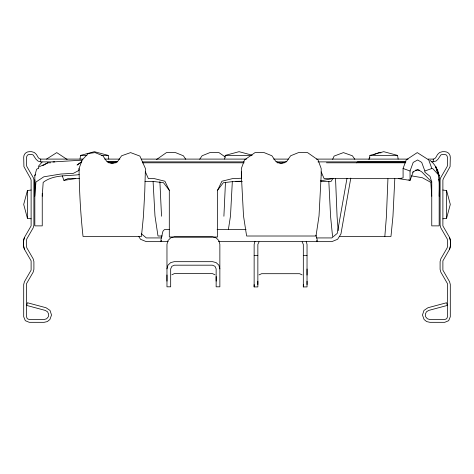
<?xml version="1.0" encoding="UTF-8"?>
<svg xmlns="http://www.w3.org/2000/svg" width="474" height="474" viewBox="0 0 474 474"><rect width="100%" height="100%" fill="white"/><g stroke="black" fill="none" stroke-linecap="round" stroke-linejoin="round"><path stroke-width="0.71" d="M79.051 168.548C79.33 191.229 80.556 213.916 83.033 236.467L141.442 236.467L143.432 216.304L144.76 191.656L145.423 168.548L139.895 156.088L130.599 152.61L121.611 155.78L117.558 161.598L112.083 163.69L106.899 161.587L102.852 155.756L95.078 152.61L88.265 153.517L82.192 159.951L79.051 168.548L79.051 170.367L73.352 173.354L60.796 174.035L43.833 176.802L35.929 182.028L34.827 196.195L34.869 179.907M166.967 281.129L166.967 274.956M216.144 281.129L216.144 268.882L214.971 266.299L212.435 265.185L174.391 265.185L171.855 266.299L170.681 268.882L170.681 286.817L166.967 286.817L166.967 244.3L167.962 240.591L170.681 237.871L173.478 237.089M259.029 241.87L257.856 244.406L257.856 286.924L254.141 286.924L254.141 284.596M257.856 284.596L257.856 281.236M306.204 241.313L307.034 244.406L307.034 286.924L303.319 286.924L303.319 284.596M307.034 284.596L307.034 281.236M307.034 275.062L307.034 268.989M439.173 196.195C439.392 184.137 441.039 168.294 429.871 160.242M387.933 178.775L386.405 216.636L384.835 236.467M394.806 178.698L392.958 216.304L390.967 236.467L339.366 236.467M225.464 182.407L223.9 216.239M232.331 181.583L230.494 215.907L228.385 229.546M42.245 196.195L43.181 182.366C53.556 174.462 67.041 176.221 79.176 174.628M79.987 159.098L80.574 155.389L94.391 151.68L108.208 155.389L108.801 159.098M224.658 159.098L225.251 155.389L239.068 151.68L252.192 155.199M369.329 159.098L369.921 155.389L383.739 151.68L397.556 155.389L398.148 159.098M346.992 178.289L337.287 233.332L331.806 237.93L316.585 237.93M350.79 178.1L340.936 233.978L337.606 239.281L331.806 241.651L218.425 241.651M166.967 268.882L167.962 265.185L170.681 262.614L174.183 261.684L212.642 261.684L216.144 262.614L218.864 265.185L219.859 268.882M31.118 190.009L27.409 190.601L23.7 204.418L27.409 218.236L31.118 218.828M42.245 193.279L42.245 225.873L34.827 225.873L34.827 175.795L36.569 169.301L38.441 168.217M254.971 241.313L254.141 244.406L254.141 286.924M442.882 218.828L446.591 218.236L450.3 204.418L446.591 190.601L442.882 190.009M161.367 240.407L160.917 241.651L161.024 239.263L162.949 231.223L164.419 229.594L169.538 229.594M413.233 171.837L410.069 180.381L398.782 178.651L403.096 177.886L403.078 168.483L406.242 159.868L417.25 152.61L428.68 159.874L431.838 168.489L432.952 168.821L438.557 174.953M408.754 179.806L410.069 180.381L410.046 171.001L413.215 162.386L417.677 159.963L421.706 162.386L424.864 171.007L424.864 172.181L430.013 176.346L431.755 182.028L421.724 171.831L417.695 169.431L412.534 172.21M332.647 159.365L334.105 156.088L343.401 152.61L352.389 155.78L354.819 159.27M34.827 175.795L35.414 174.527M38.358 168.193L38.945 166.925L47.815 162.807L50.742 162.807M145.423 171.884L148.374 178.651L154.447 178.651L164.893 181.222L169.301 190.311L169.301 237L217.525 237L217.525 190.311L221.933 181.222L232.373 178.651L241.373 178.236L241.343 171.872M54.765 161.883L40.717 161.883L37.979 161.065L35.9 159.098L33.15 154.968A6.292 6.292 0 0 0 27.379 155.146L26.485 157.244L26.485 165.159L26.852 166.552L33.393 177.88L33.903 179.764L33.903 225.126L33.156 227.905L26.852 238.819L26.485 240.211L26.485 246.504L26.852 247.896L33.156 258.81L33.903 261.589L33.903 269.374L33.156 272.159L26.485 283.713L26.485 316.756L27.296 318.724L29.264 319.535L44.1 319.535L46.63 318.789L48.336 316.786L48.68 314.173L47.548 311.797L45.303 310.423L26.692 305.434L27.409 302.75L46.025 307.733L50.019 310.423L51.524 315.003L49.894 319.535L47.317 321.591L44.1 322.32L29.264 322.32L25.329 320.691L23.7 316.756L23.7 284.459L24.447 281.68L31.118 270.121L31.118 260.848L24.447 249.288A17.591 17.591 0 0 1 24.447 237.433L31.118 225.873L31.118 180.244L30.745 178.858L23.919 166.629L23.7 157.244A5.564 5.564 0 0 1 29.264 151.68L31.616 151.68L34.353 152.498L36.433 154.465L38.311 157.706L39.348 158.689L40.717 159.098L82.92 159.098M428.105 159.098L433.283 159.098L434.652 158.689L435.689 157.706L437.567 154.465L439.647 152.498L442.384 151.68L444.736 151.68A5.564 5.564 0 0 1 450.3 157.244L450.081 166.629L443.255 178.858L442.882 180.244L442.882 225.873L449.553 237.433A34.525 24.411 0 0 1 449.553 249.288L442.882 260.848L442.882 270.121L449.553 281.68L450.3 284.459L450.3 316.756L448.671 320.691L444.736 322.32L429.9 322.32L426.683 321.591L424.106 319.535L422.476 315.003L423.981 310.423L427.975 307.733L446.591 302.75L447.308 305.434L428.697 310.423L426.452 311.797L425.32 314.173L425.664 316.786L427.37 318.789L429.9 319.535L444.736 319.535L446.704 318.724L447.515 316.756L447.515 283.713L440.844 272.159L440.097 269.374L440.097 261.589L440.844 258.81L447.148 247.896L447.515 246.504L447.515 240.211L447.148 238.819L440.844 227.905L440.097 225.126L440.097 179.764L440.607 177.88L447.148 166.552L447.515 165.159L447.515 157.244L446.621 155.146A6.292 6.292 0 0 0 440.85 154.962L438.1 159.098L436.021 161.065L431.802 161.883M333.044 178.301L331.13 181.382L321.07 181.382M199.69 159.252L202.12 155.756L209.887 152.61L218.976 152.61L225.417 157.095M368.719 159.258L369.933 157.504M217.525 190.311L223.313 182.745L234.464 181.382L241.764 181.24M38.258 166.445L42.156 162.013M356.395 162.855L357.52 161.901L405.282 161.901M81.771 161.705L77.055 165.047L81.818 161.693M156.533 159.542L166.433 152.61L175.516 152.61L183.361 155.774L185.784 159.264M46.523 159.104L56.75 152.61L67.142 159.465M42.814 165.693L47.815 162.807M171.855 274.796L174.391 273.593L212.435 273.593L214.971 274.796M259.029 274.902L261.565 273.699L299.609 273.699L302.145 274.902M62.23 175.777L63.931 180.381L67.883 178.651L79.513 178.651M373.737 154.708L378.922 152.61L380.966 152.883M424.864 171.007L431.838 168.489M320.323 180.926L332.315 178.651M63.931 180.381L75.218 178.651L73.778 178.396M81.996 160.171L52.958 161.936M80.574 155.389L86.914 155.389M101.341 155.389L108.208 155.389M225.251 155.389L251.564 155.389M369.921 155.389L397.556 155.389M104.671 159.098L119.821 159.098M141.264 159.098L246.462 159.098M273.593 159.098L288.382 159.098M316.472 159.098L408.144 159.098M107.254 161.883L117.605 161.883M142.739 161.883L244.021 161.883M276.549 161.883L286.166 161.883M317.953 161.883L405.928 161.883M108.119 161.901L116.201 161.901M108.629 162.807L115.97 162.807M142.366 162.807L244.122 162.807M277.189 162.807L284.542 162.807M326.456 162.807L405.626 162.807M415.194 170.225L419.591 170.225M401.034 178.651L324.139 178.651L321.188 171.872M145.026 181.382L152.93 181.382L163.512 182.745L169.301 190.311M217.104 229.594L246.071 229.594M162.321 236.011L157.984 236.011L154.974 215.907L153.09 181.583M174.183 236.882L212.642 236.882M161.545 237.93L146.324 237.93L141.394 233.795M168.288 241.651L146.324 241.651L140.523 239.281L138.675 236.33M254.141 255.533L257.856 255.533M303.319 255.533L307.034 255.533M235.886 181.311L242.321 181.72M411.473 175.866L422.316 177.709L430.819 182.366L431.755 196.195M213.341 237.089L216.144 237.871L218.864 240.591L219.859 244.3L219.859 286.817L216.144 286.817L216.144 276.514M403.078 168.483L410.046 171.001M436.181 168.578L437.431 169.301L439.173 175.795L439.173 225.873L431.755 225.873L431.755 181.619M437.703 172.625L439.173 175.795L435.742 166.445L436.898 171.404M302.145 241.87L303.319 244.406L303.319 286.924M316.762 240.407L317.213 241.651L317.106 239.263L315.862 235.157M438.717 179.196L439.38 182.028M332.558 236.467L330.568 216.304L328.838 181.578M338.187 230.589L337.079 216.63L335.551 178.763M161.527 216.233L159.892 181.661M446.591 190.601L446.591 218.236M433.283 159.098L433.283 161.883M40.717 159.098L40.717 161.883M27.409 190.601L27.409 218.236M449.553 237.433A17.591 17.591 0 0 1 449.553 249.288M24.447 249.288A34.525 24.411 0 0 1 24.447 237.433M321.188 175.048L319.026 215.907L316.016 236.011L246.616 236.011L243.506 215.907L241.343 175.048L241.343 168.548L244.489 159.951L255.024 152.61L264.113 152.61L271.88 155.756L275.927 161.587L281.112 163.684L286.604 161.587L290.639 155.774L298.484 152.61L307.567 152.61L318.048 159.951L321.188 168.548L321.188 175.048"/></g></svg>
